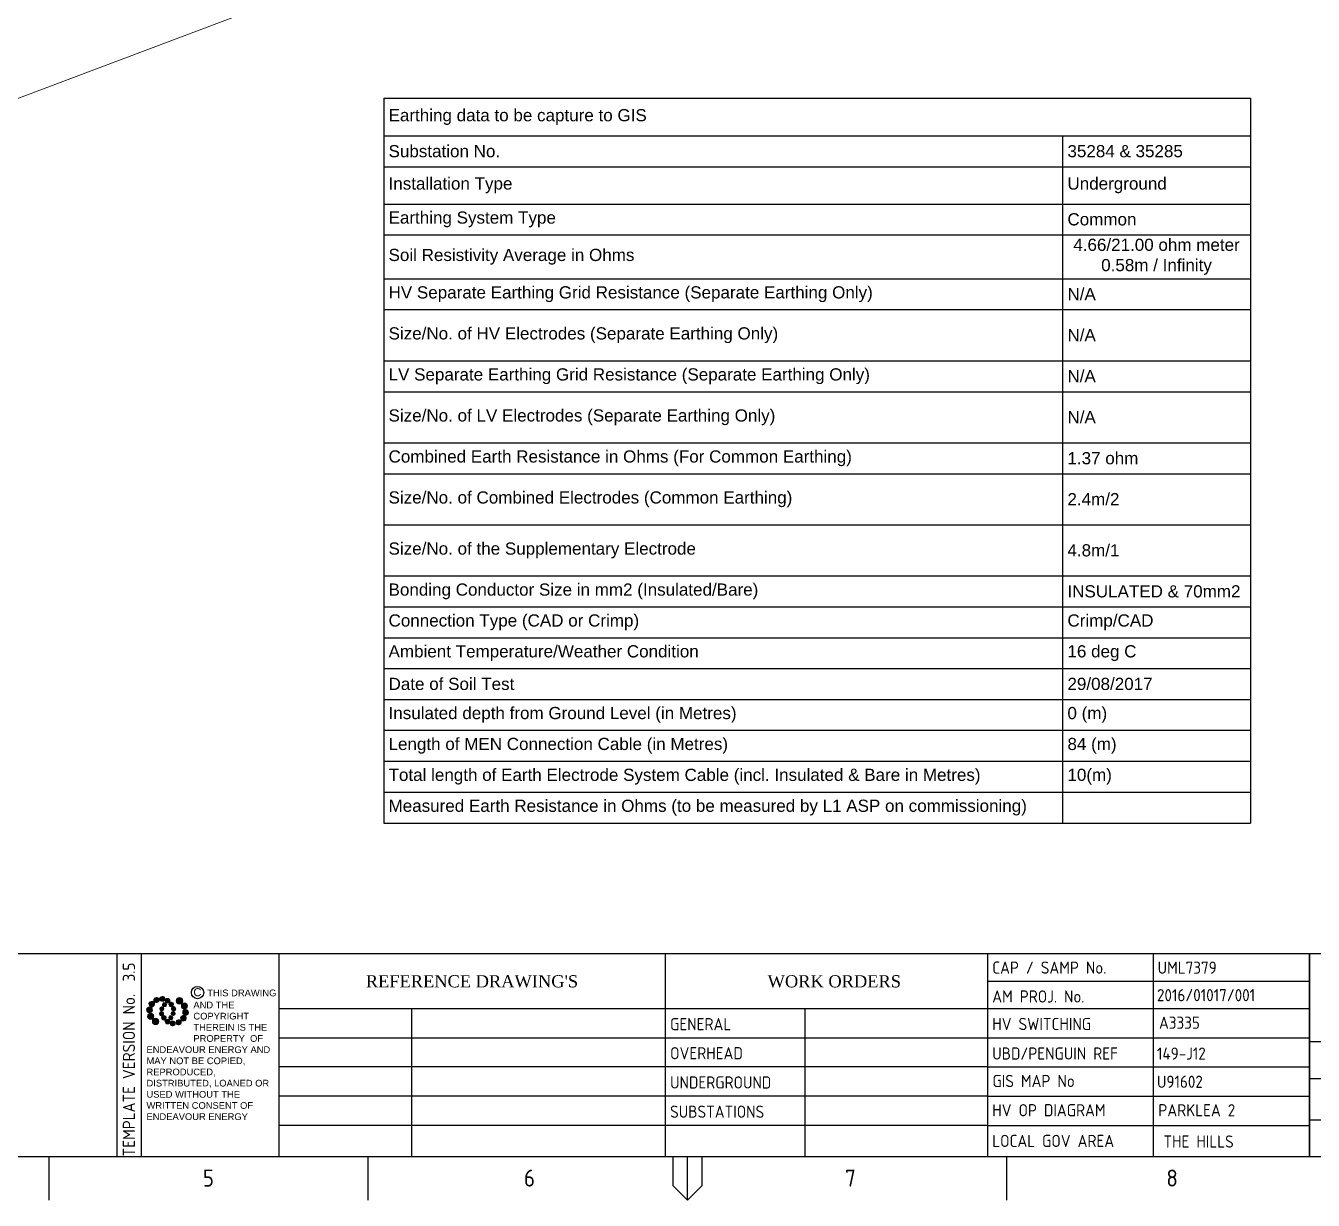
# Paper-space layout 'SHEET 3' of a CAD drawing. Header units: metres, sheet in millimetres. Extents: x -9 to 825, y -5 to 581.
# Drawn here: x 272.1 to 536.4, y -5.3 to 235.7 of the extents above; entities that cross this region are included whole.
import ezdxf
from ezdxf.enums import TextEntityAlignment as Align

# ---------------------------------------------------------------- set-up
doc = ezdxf.new("R2010")
doc.units = ezdxf.units.M
doc.layers.get('0').update_dxf_attribs({"color": 6})
doc.layers.add('_User Miscellaneous1', color=7, linetype='Continuous')
doc.layers.add('Notes', color=7, linetype='Continuous')
doc.styles.add('ARIAL', font='arial.ttf', dxfattribs={"height": 2})
doc.styles.add('iecISOCP', font='isocp.shx')
doc.styles.add('iecTimesNewRoman', font='times.ttf')
doc.styles.get("Standard").update_dxf_attribs({"font": 'arial.ttf'})

# ---------------------------------------------------------------- blocks, each defined once
blk = doc.blocks.new('*T69')
at = {"layer": '_User Miscellaneous1', "linetype": 'ByBlock', "lineweight": -2, "transparency": 16777216}
for p, q in [((0, 0), (177.9, 0)), ((0, 0), (0, -148.75)), ((177.9, 0), (177.9, -148.75)), ((0, -7.7), (139.34, -7.7)), ((139.34, -7.7), (139.34, -148.75)), ((0, -14.04), (177.9, -14.04)), ((0, -21.7), (177.9, -21.7)), ((0, -28.03), (177.9, -28.03)), ((0, -37.03), (177.9, -37.03)), ((0, -43.38), (177.9, -43.38)), ((0, -53.87), (177.9, -53.87)), ((0, -60.23), (177.9, -60.23)), ((0, -70.71), (177.9, -70.71)), ((0, -77.06), (177.9, -77.06)), ((0, -87.54), (177.9, -87.54)), ((0, -98.03), (177.9, -98.03)), ((0, -104.38), (177.9, -104.38)), ((0, -110.71), (177.9, -110.71)), ((0, -117.05), (177.9, -117.05)), ((0, -123.38), (177.9, -123.38)), ((0, -129.71), (177.9, -129.71)), ((0, -136.06), (177.9, -136.06)), ((0, -142.41), (177.9, -142.41)), ((0, -148.75), (177.9, -148.75))]:
    blk.add_line(p, q, dxfattribs=at)
at = {"layer": '_User Miscellaneous1', "color": 0, "linetype": 'ByBlock', "lineweight": -2, "transparency": 16777216}
blk.add_line((139.34, -7.7), (177.9, -7.7), dxfattribs=at)
at = {"layer": '_User Miscellaneous1', "color": 0, "transparency": 16777216, "char_height": 2.5}
for s, insert, width, attachment_point in [('Earthing data to be capture to GIS', (1, -3.85), 175.9046, 4), ('Substation No. ', (1, -10.87), 137.3445, 4), ('{\\C7;35284 & 35285}', (140.34, -10.87), 36.5601, 4), ('Installation Type', (1, -17.87), 137.3445, 4), ('Underground', (140.34, -17.87), 36.5601, 4), ('Earthing System Type', (1, -24.86), 137.3445, 4), ('Common', (140.34, -24.86), 36.5601, 4), ('4.66/21.00 ohm meter 0.58m / Infinity', (158.62, -32.53), 36.5601, 5), ('Soil Resistivity Average in Ohms', (1, -32.53), 137.3445, 4), ('HV Separate Earthing Grid Resistance (Separate Earthing Only)', (1, -40.21), 137.3445, 4), ('N/A', (140.34, -40.21), 36.5601, 4), ('Size/No. of HV Electrodes (Separate Earthing Only)', (1, -48.63), 137.3445, 4), ('N/A', (140.34, -48.63), 36.5601, 4), ('LV Separate Earthing Grid Resistance (Separate Earthing Only)', (1, -57.05), 137.3445, 4), ('N/A', (140.34, -57.05), 36.5601, 4), ('Size/No. of LV Electrodes (Separate Earthing Only)', (1, -65.47), 137.3445, 4), ('N/A', (140.34, -65.47), 36.5601, 4), ('Combined Earth Resistance in Ohms (For Common Earthing)', (1, -73.89), 137.3445, 4), ('1.37 ohm', (140.34, -73.89), 36.5601, 4), ('Size/No. of Combined Electrodes (Common Earthing)', (1, -82.3), 137.3445, 4), ('2.4m/2', (140.34, -82.3), 36.5601, 4), ('Size/No. of the Supplementary Electrode', (1, -92.79), 137.3445, 4), ('4.8m/1', (140.34, -92.79), 36.5601, 4), ('Bonding Conductor Size in mm2 (Insulated/Bare)', (1, -101.21), 137.3445, 4), ('INSULATED & 70mm2', (140.34, -101.21), 36.5601, 4), ('Connection Type (CAD or Crimp)', (1, -107.55), 137.3445, 4), ('Crimp/CAD', (140.34, -107.55), 36.5601, 4), ('Ambient Temperature/Weather Condition', (1, -113.88), 137.3445, 4), ('16 deg C', (140.34, -113.88), 36.5601, 4), ('Date of Soil Test', (1, -120.21), 137.3445, 4), ('\\A1;29/08/2017', (140.34, -120.21), 36.5601, 4), ('Insulated depth from Ground Level (in Metres)', (1, -126.55), 137.3445, 4), ('0 (m)', (140.34, -126.55), 36.5601, 4), ('Length of MEN Connection Cable (in Metres)', (1, -132.89), 137.3445, 4), ('84 (m)', (140.34, -132.89), 36.5601, 4), ('Total length of Earth Electrode System Cable (incl. Insulated & Bare in Metres)', (1, -139.23), 137.3445, 4), ('10(m)', (140.34, -139.23), 36.5601, 4), ('Measured Earth Resistance in Ohms (to be measured by L1 ASP on commissioning)', (1, -145.58), 137.3445, 4)]:
    blk.add_mtext(s, dxfattribs=dict(at, insert=insert, width=width, attachment_point=attachment_point))
blk = doc.blocks.new('EE_LOGO_SMALL')
at = {"layer": 'Notes'}
h = blk.add_hatch(color=256, dxfattribs=at)
edge = h.paths.add_edge_path()
edge.add_spline(control_points=[(-4.19, 5.89), (-4.56, 6.46), (-5.32, 6.62), (-5.88, 6.26), (-6.45, 5.89), (-6.61, 5.13), (-6.25, 4.56), (-5.88, 4), (-5.13, 3.83), (-4.56, 4.2), (-3.99, 4.56), (-3.82, 5.32), (-4.19, 5.89)], knot_values=[0, 0, 0, 0, 1, 1, 1, 2, 2, 2, 3, 3, 3, 4, 4, 4, 4], degree=3, periodic=0)
h = blk.add_hatch(color=256, dxfattribs=at)
edge = h.paths.add_edge_path()
edge.add_spline(control_points=[(-1.35, 5.88), (-1.41, 6.52), (-1.98, 6.98), (-2.62, 6.92), (-3.26, 6.85), (-3.72, 6.28), (-3.66, 5.65), (-3.6, 5.01), (-3.03, 4.54), (-2.39, 4.61), (-1.75, 4.67), (-1.28, 5.24), (-1.35, 5.88)], knot_values=[0, 0, 0, 0, 1, 1, 1, 2, 2, 2, 3, 3, 3, 4, 4, 4, 4], degree=3, periodic=0)
h = blk.add_hatch(color=256, dxfattribs=at)
edge = h.paths.add_edge_path()
edge.add_spline(control_points=[(6.99, 4.87), (6.99, 4.04), (6.32, 3.36), (5.48, 3.36), (4.65, 3.36), (3.97, 4.04), (3.97, 4.87), (3.97, 5.71), (4.65, 6.38), (5.48, 6.38), (6.32, 6.38), (6.99, 5.71), (6.99, 4.87)], knot_values=[0, 0, 0, 0, 1, 1, 1, 2, 2, 2, 3, 3, 3, 4, 4, 4, 4], degree=3, periodic=0)
h = blk.add_hatch(color=256, dxfattribs=at)
edge = h.paths.add_edge_path()
edge.add_spline(control_points=[(-8.41, 1.95), (-9.16, 1.99), (-9.8, 1.42), (-9.84, 0.67), (-9.89, -0.07), (-9.31, -0.71), (-8.56, -0.75), (-7.82, -0.8), (-7.18, -0.23), (-7.14, 0.52), (-7.09, 1.27), (-7.66, 1.91), (-8.41, 1.95)], knot_values=[0, 0, 0, 0, 1, 1, 1, 2, 2, 2, 3, 3, 3, 4, 4, 4, 4], degree=3, periodic=0)
h = blk.add_hatch(color=256, dxfattribs=at)
edge = h.paths.add_edge_path()
edge.add_spline(control_points=[(-6.81, 4.47), (-7.42, 4.82), (-8.21, 4.62), (-8.57, 4), (-8.92, 3.39), (-8.72, 2.6), (-8.1, 2.25), (-7.49, 1.89), (-6.7, 2.09), (-6.34, 2.71), (-5.98, 3.32), (-6.19, 4.11), (-6.81, 4.47)], knot_values=[0, 0, 0, 0, 1, 1, 1, 2, 2, 2, 3, 3, 3, 4, 4, 4, 4], degree=3, periodic=0)
h = blk.add_hatch(color=256, dxfattribs=at)
edge = h.paths.add_edge_path()
edge.add_spline(control_points=[(-2.5, 2.07), (-3.02, 2.18), (-3.52, 1.86), (-3.63, 1.35), (-3.74, 0.84), (-3.41, 0.33), (-2.91, 0.22), (-2.39, 0.11), (-1.89, 0.43), (-1.78, 0.95), (-1.67, 1.46), (-1.99, 1.96), (-2.5, 2.07)], knot_values=[0, 0, 0, 0, 1, 1, 1, 2, 2, 2, 3, 3, 3, 4, 4, 4, 4], degree=3, periodic=0)
h = blk.add_hatch(color=256, dxfattribs=at)
edge = h.paths.add_edge_path()
edge.add_spline(control_points=[(1.01, 4.87), (1.01, 4.27), (0.53, 3.79), (-0.07, 3.79), (-0.67, 3.79), (-1.16, 4.27), (-1.16, 4.87), (-1.16, 5.47), (-0.67, 5.96), (-0.07, 5.96), (0.53, 5.96), (1.01, 5.47), (1.01, 4.87)], knot_values=[0, 0, 0, 0, 1, 1, 1, 2, 2, 2, 3, 3, 3, 4, 4, 4, 4], degree=3, periodic=0)
edge = h.paths.add_edge_path()
edge.add_spline(control_points=[(-1.36, 3.98), (-1.87, 4.09), (-2.38, 3.77), (-2.49, 3.26), (-2.6, 2.75), (-2.27, 2.24), (-1.76, 2.13), (-1.25, 2.02), (-0.75, 2.35), (-0.64, 2.86), (-0.53, 3.37), (-0.85, 3.87), (-1.36, 3.98)], knot_values=[0, 0, 0, 0, 1, 1, 1, 2, 2, 2, 3, 3, 3, 4, 4, 4, 4], degree=3, periodic=0)
h = blk.add_hatch(color=256, dxfattribs=at)
edge = h.paths.add_edge_path()
edge.add_spline(control_points=[(2.33, 2.37), (2.77, 2.76), (2.8, 3.42), (2.42, 3.85), (2.03, 4.29), (1.37, 4.32), (0.94, 3.94), (0.51, 3.55), (0.47, 2.89), (0.85, 2.46), (1.24, 2.03), (1.9, 1.99), (2.33, 2.37)], knot_values=[0, 0, 0, 0, 1, 1, 1, 2, 2, 2, 3, 3, 3, 4, 4, 4, 4], degree=3, periodic=0)
edge = h.paths.add_edge_path()
edge.add_spline(control_points=[(1.01, 4.87), (1.01, 4.27), (0.53, 3.79), (-0.07, 3.79), (-0.67, 3.79), (-1.16, 4.27), (-1.16, 4.87), (-1.16, 5.47), (-0.67, 5.96), (-0.07, 5.96), (0.53, 5.96), (1.01, 5.47), (1.01, 4.87)], knot_values=[0, 0, 0, 0, 1, 1, 1, 2, 2, 2, 3, 3, 3, 4, 4, 4, 4], degree=3, periodic=0)
h = blk.add_hatch(color=256, dxfattribs=at)
edge = h.paths.add_edge_path()
edge.add_spline(control_points=[(1.01, 4.87), (1.01, 4.27), (0.53, 3.79), (-0.07, 3.79), (-0.67, 3.79), (-1.16, 4.27), (-1.16, 4.87), (-1.16, 5.47), (-0.67, 5.96), (-0.07, 5.96), (0.53, 5.96), (1.01, 5.47), (1.01, 4.87)], knot_values=[0, 0, 0, 0, 1, 1, 1, 2, 2, 2, 3, 3, 3, 4, 4, 4, 4], degree=3, periodic=0)
edge = h.paths.add_edge_path(flags=16)
edge.add_spline(control_points=[(1.01, 4.87), (1.01, 4.27), (0.53, 3.79), (-0.07, 3.79), (-0.67, 3.79), (-1.16, 4.27), (-1.16, 4.87), (-1.16, 5.47), (-0.67, 5.96), (-0.07, 5.96), (0.53, 5.96), (1.01, 5.47), (1.01, 4.87)], knot_values=[0, 0, 0, 0, 1, 1, 1, 2, 2, 2, 3, 3, 3, 4, 4, 4, 4], degree=3, periodic=0)
h = blk.add_hatch(color=256, dxfattribs=at)
edge = h.paths.add_edge_path()
edge.add_spline(control_points=[(2.98, 0.19), (3.52, 0.33), (3.83, 0.88), (3.69, 1.41), (3.55, 1.94), (3.01, 2.26), (2.48, 2.12), (1.95, 1.98), (1.63, 1.43), (1.77, 0.9), (1.91, 0.37), (2.45, 0.05), (2.98, 0.19)], knot_values=[0, 0, 0, 0, 1, 1, 1, 2, 2, 2, 3, 3, 3, 4, 4, 4, 4], degree=3, periodic=0)
h = blk.add_hatch(color=256, dxfattribs=at)
edge = h.paths.add_edge_path()
edge.add_spline(control_points=[(8.37, 1.14), (9.1, 1.46), (9.42, 2.3), (9.11, 3.02), (8.79, 3.74), (7.95, 4.07), (7.23, 3.75), (6.51, 3.43), (6.18, 2.59), (6.49, 1.87), (6.81, 1.15), (7.65, 0.82), (8.37, 1.14)], knot_values=[0, 0, 0, 0, 1, 1, 1, 2, 2, 2, 3, 3, 3, 4, 4, 4, 4], degree=3, periodic=0)
h = blk.add_hatch(color=256, dxfattribs=at)
edge = h.paths.add_edge_path()
edge.add_spline(control_points=[(8.27, -1.91), (9.01, -1.95), (9.65, -1.38), (9.69, -0.63), (9.74, 0.12), (9.17, 0.75), (8.42, 0.8), (7.67, 0.84), (7.03, 0.27), (6.99, -0.48), (6.95, -1.22), (7.52, -1.87), (8.27, -1.91)], knot_values=[0, 0, 0, 0, 1, 1, 1, 2, 2, 2, 3, 3, 3, 4, 4, 4, 4], degree=3, periodic=0)
h = blk.add_hatch(color=256, dxfattribs=at)
edge = h.paths.add_edge_path()
edge.add_spline(control_points=[(-8.52, -1.1), (-9.24, -1.42), (-9.57, -2.26), (-9.25, -2.98), (-8.94, -3.7), (-8.09, -4.03), (-7.37, -3.71), (-6.65, -3.39), (-6.33, -2.55), (-6.64, -1.83), (-6.96, -1.11), (-7.8, -0.78), (-8.52, -1.1)], knot_values=[0, 0, 0, 0, 1, 1, 1, 2, 2, 2, 3, 3, 3, 4, 4, 4, 4], degree=3, periodic=0)
h = blk.add_hatch(color=256, dxfattribs=at)
edge = h.paths.add_edge_path()
edge.add_spline(control_points=[(-7.14, -4.83), (-7.14, -4), (-6.46, -3.32), (-5.63, -3.32), (-4.8, -3.32), (-4.12, -4), (-4.12, -4.83), (-4.12, -5.67), (-4.8, -6.34), (-5.63, -6.34), (-6.46, -6.34), (-7.14, -5.67), (-7.14, -4.83)], knot_values=[0, 0, 0, 0, 1, 1, 1, 2, 2, 2, 3, 3, 3, 4, 4, 4, 4], degree=3, periodic=0)
h = blk.add_hatch(color=256, dxfattribs=at)
edge = h.paths.add_edge_path()
edge.add_spline(control_points=[(-3.13, -0.15), (-3.66, -0.29), (-3.98, -0.84), (-3.84, -1.37), (-3.7, -1.9), (-3.15, -2.22), (-2.62, -2.08), (-2.09, -1.94), (-1.78, -1.39), (-1.91, -0.86), (-2.06, -0.33), (-2.6, -0.01), (-3.13, -0.15)], knot_values=[0, 0, 0, 0, 1, 1, 1, 2, 2, 2, 3, 3, 3, 4, 4, 4, 4], degree=3, periodic=0)
h = blk.add_hatch(color=256, dxfattribs=at)
edge = h.paths.add_edge_path()
edge.add_spline(control_points=[(-2.48, -2.33), (-2.91, -2.72), (-2.95, -3.38), (-2.56, -3.81), (-2.18, -4.24), (-1.52, -4.28), (-1.08, -3.9), (-0.65, -3.51), (-0.62, -2.85), (-1, -2.42), (-1.39, -1.98), (-2.05, -1.95), (-2.48, -2.33)], knot_values=[0, 0, 0, 0, 1, 1, 1, 2, 2, 2, 3, 3, 3, 4, 4, 4, 4], degree=3, periodic=0)
h = blk.add_hatch(color=256, dxfattribs=at)
edge = h.paths.add_edge_path()
edge.add_spline(control_points=[(-1.16, -4.83), (-1.16, -4.23), (-0.67, -3.74), (-0.07, -3.74), (0.53, -3.74), (1.01, -4.23), (1.01, -4.83), (1.01, -5.43), (0.53, -5.92), (-0.07, -5.92), (-0.67, -5.92), (-1.16, -5.43), (-1.16, -4.83)], knot_values=[0, 0, 0, 0, 1, 1, 1, 2, 2, 2, 3, 3, 3, 4, 4, 4, 4], degree=3, periodic=0)
h = blk.add_hatch(color=256, dxfattribs=at)
edge = h.paths.add_edge_path()
edge.add_spline(control_points=[(1.22, -3.94), (1.73, -4.05), (2.23, -3.73), (2.34, -3.22), (2.45, -2.71), (2.13, -2.2), (1.62, -2.09), (1.11, -1.98), (0.6, -2.3), (0.49, -2.81), (0.38, -3.32), (0.71, -3.83), (1.22, -3.94)], knot_values=[0, 0, 0, 0, 1, 1, 1, 2, 2, 2, 3, 3, 3, 4, 4, 4, 4], degree=3, periodic=0)
h = blk.add_hatch(color=256, dxfattribs=at)
edge = h.paths.add_edge_path()
edge.add_spline(control_points=[(1.2, -5.84), (1.27, -6.47), (1.84, -6.94), (2.47, -6.87), (3.11, -6.81), (3.58, -6.24), (3.51, -5.6), (3.45, -4.96), (2.88, -4.5), (2.24, -4.56), (1.6, -4.63), (1.13, -5.2), (1.2, -5.84)], knot_values=[0, 0, 0, 0, 1, 1, 1, 2, 2, 2, 3, 3, 3, 4, 4, 4, 4], degree=3, periodic=0)
h = blk.add_hatch(color=256, dxfattribs=at)
edge = h.paths.add_edge_path()
edge.add_spline(control_points=[(2.36, -2.03), (2.87, -2.14), (3.37, -1.81), (3.48, -1.3), (3.59, -0.79), (3.27, -0.29), (2.76, -0.18), (2.25, -0.07), (1.74, -0.39), (1.63, -0.9), (1.52, -1.41), (1.85, -1.92), (2.36, -2.03)], knot_values=[0, 0, 0, 0, 1, 1, 1, 2, 2, 2, 3, 3, 3, 4, 4, 4, 4], degree=3, periodic=0)
h = blk.add_hatch(color=256, dxfattribs=at)
edge = h.paths.add_edge_path()
edge.add_spline(control_points=[(4.05, -5.84), (4.41, -6.41), (5.17, -6.58), (5.73, -6.21), (6.3, -5.85), (6.46, -5.09), (6.1, -4.52), (5.73, -3.95), (4.98, -3.79), (4.41, -4.16), (3.84, -4.52), (3.68, -5.28), (4.05, -5.84)], knot_values=[0, 0, 0, 0, 1, 1, 1, 2, 2, 2, 3, 3, 3, 4, 4, 4, 4], degree=3, periodic=0)
h = blk.add_hatch(color=256, dxfattribs=at)
edge = h.paths.add_edge_path()
edge.add_spline(control_points=[(6.66, -4.43), (7.27, -4.78), (8.06, -4.58), (8.42, -3.96), (8.78, -3.35), (8.57, -2.56), (7.96, -2.2), (7.34, -1.84), (6.55, -2.05), (6.2, -2.66), (5.84, -3.28), (6.04, -4.07), (6.66, -4.43)], knot_values=[0, 0, 0, 0, 1, 1, 1, 2, 2, 2, 3, 3, 3, 4, 4, 4, 4], degree=3, periodic=0)
at = {"layer": 'Notes', "lineweight": 0}
for points in [[(1.85, 2.13), (1.85, 2.13)], [(-1.99, -2.08), (-1.99, -2.08)]]:
    blk.add_lwpolyline(points, dxfattribs=at)
for points in [[(-4.19, 5.89), (-4.56, 6.46), (-5.32, 6.62), (-5.88, 6.26), (-6.45, 5.89), (-6.61, 5.13), (-6.25, 4.56), (-5.88, 4), (-5.13, 3.83), (-4.56, 4.2), (-3.99, 4.56), (-3.82, 5.32), (-4.19, 5.89)], [(-1.35, 5.88), (-1.41, 6.52), (-1.98, 6.98), (-2.62, 6.92), (-3.26, 6.85), (-3.72, 6.28), (-3.66, 5.65), (-3.6, 5.01), (-3.03, 4.54), (-2.39, 4.61), (-1.75, 4.67), (-1.28, 5.24), (-1.35, 5.88)], [(6.99, 4.87), (6.99, 4.04), (6.32, 3.36), (5.48, 3.36), (4.65, 3.36), (3.97, 4.04), (3.97, 4.87), (3.97, 5.71), (4.65, 6.38), (5.48, 6.38), (6.32, 6.38), (6.99, 5.71), (6.99, 4.87)], [(-8.41, 1.95), (-9.16, 1.99), (-9.8, 1.42), (-9.84, 0.67), (-9.89, -0.07), (-9.31, -0.71), (-8.56, -0.75), (-7.82, -0.8), (-7.18, -0.23), (-7.14, 0.52), (-7.09, 1.27), (-7.66, 1.91), (-8.41, 1.95)], [(-6.81, 4.47), (-7.42, 4.82), (-8.21, 4.62), (-8.57, 4), (-8.92, 3.39), (-8.72, 2.6), (-8.1, 2.25), (-7.49, 1.89), (-6.7, 2.09), (-6.34, 2.71), (-5.98, 3.32), (-6.19, 4.11), (-6.81, 4.47)], [(-2.5, 2.07), (-3.02, 2.18), (-3.52, 1.86), (-3.63, 1.35), (-3.74, 0.84), (-3.41, 0.33), (-2.91, 0.22), (-2.39, 0.11), (-1.89, 0.43), (-1.78, 0.95), (-1.67, 1.46), (-1.99, 1.96), (-2.5, 2.07)], [(-1.36, 3.98), (-1.87, 4.09), (-2.38, 3.77), (-2.49, 3.26), (-2.6, 2.75), (-2.27, 2.24), (-1.76, 2.13), (-1.25, 2.02), (-0.75, 2.35), (-0.64, 2.86), (-0.53, 3.37), (-0.85, 3.87), (-1.36, 3.98)], [(1.01, 4.87), (1.01, 4.27), (0.53, 3.79), (-0.07, 3.79), (-0.67, 3.79), (-1.16, 4.27), (-1.16, 4.87), (-1.16, 5.47), (-0.67, 5.96), (-0.07, 5.96), (0.53, 5.96), (1.01, 5.47), (1.01, 4.87)], [(1.01, 4.87), (1.01, 4.27), (0.53, 3.79), (-0.07, 3.79), (-0.67, 3.79), (-1.16, 4.27), (-1.16, 4.87), (-1.16, 5.47), (-0.67, 5.96), (-0.07, 5.96), (0.53, 5.96), (1.01, 5.47), (1.01, 4.87)], [(2.33, 2.37), (2.77, 2.76), (2.8, 3.42), (2.42, 3.85), (2.03, 4.29), (1.37, 4.32), (0.94, 3.94), (0.51, 3.55), (0.47, 2.89), (0.85, 2.46), (1.24, 2.03), (1.9, 1.99), (2.33, 2.37)], [(2.98, 0.19), (3.52, 0.33), (3.83, 0.88), (3.69, 1.41), (3.55, 1.94), (3.01, 2.26), (2.48, 2.12), (1.95, 1.98), (1.63, 1.43), (1.77, 0.9), (1.91, 0.37), (2.45, 0.05), (2.98, 0.19)], [(8.37, 1.14), (9.1, 1.46), (9.42, 2.3), (9.11, 3.02), (8.79, 3.74), (7.95, 4.07), (7.23, 3.75), (6.51, 3.43), (6.18, 2.59), (6.49, 1.87), (6.81, 1.15), (7.65, 0.82), (8.37, 1.14)], [(8.27, -1.91), (9.01, -1.95), (9.65, -1.38), (9.69, -0.63), (9.74, 0.12), (9.17, 0.75), (8.42, 0.8), (7.67, 0.84), (7.03, 0.27), (6.99, -0.48), (6.95, -1.22), (7.52, -1.87), (8.27, -1.91)], [(-8.52, -1.1), (-9.24, -1.42), (-9.57, -2.26), (-9.25, -2.98), (-8.94, -3.7), (-8.09, -4.03), (-7.37, -3.71), (-6.65, -3.39), (-6.33, -2.55), (-6.64, -1.83), (-6.96, -1.11), (-7.8, -0.78), (-8.52, -1.1)], [(-7.14, -4.83), (-7.14, -4), (-6.46, -3.32), (-5.63, -3.32), (-4.8, -3.32), (-4.12, -4), (-4.12, -4.83), (-4.12, -5.67), (-4.8, -6.34), (-5.63, -6.34), (-6.46, -6.34), (-7.14, -5.67), (-7.14, -4.83)], [(-3.13, -0.15), (-3.66, -0.29), (-3.98, -0.84), (-3.84, -1.37), (-3.7, -1.9), (-3.15, -2.22), (-2.62, -2.08), (-2.09, -1.94), (-1.78, -1.39), (-1.91, -0.86), (-2.06, -0.33), (-2.6, -0.01), (-3.13, -0.15)], [(-2.48, -2.33), (-2.91, -2.72), (-2.95, -3.38), (-2.56, -3.81), (-2.18, -4.24), (-1.52, -4.28), (-1.08, -3.9), (-0.65, -3.51), (-0.62, -2.85), (-1, -2.42), (-1.39, -1.98), (-2.05, -1.95), (-2.48, -2.33)], [(-1.16, -4.83), (-1.16, -4.23), (-0.67, -3.74), (-0.07, -3.74), (0.53, -3.74), (1.01, -4.23), (1.01, -4.83), (1.01, -5.43), (0.53, -5.92), (-0.07, -5.92), (-0.67, -5.92), (-1.16, -5.43), (-1.16, -4.83)], [(1.22, -3.94), (1.73, -4.05), (2.23, -3.73), (2.34, -3.22), (2.45, -2.71), (2.13, -2.2), (1.62, -2.09), (1.11, -1.98), (0.6, -2.3), (0.49, -2.81), (0.38, -3.32), (0.71, -3.83), (1.22, -3.94)], [(1.2, -5.84), (1.27, -6.47), (1.84, -6.94), (2.47, -6.87), (3.11, -6.81), (3.58, -6.24), (3.51, -5.6), (3.45, -4.96), (2.88, -4.5), (2.24, -4.56), (1.6, -4.63), (1.13, -5.2), (1.2, -5.84)], [(2.36, -2.03), (2.87, -2.14), (3.37, -1.81), (3.48, -1.3), (3.59, -0.79), (3.27, -0.29), (2.76, -0.18), (2.25, -0.07), (1.74, -0.39), (1.63, -0.9), (1.52, -1.41), (1.85, -1.92), (2.36, -2.03)], [(4.05, -5.84), (4.41, -6.41), (5.17, -6.58), (5.73, -6.21), (6.3, -5.85), (6.46, -5.09), (6.1, -4.52), (5.73, -3.95), (4.98, -3.79), (4.41, -4.16), (3.84, -4.52), (3.68, -5.28), (4.05, -5.84)], [(6.66, -4.43), (7.27, -4.78), (8.06, -4.58), (8.42, -3.96), (8.78, -3.35), (8.57, -2.56), (7.96, -2.2), (7.34, -1.84), (6.55, -2.05), (6.2, -2.66), (5.84, -3.28), (6.04, -4.07), (6.66, -4.43)]]:
    blk.add_open_spline(points, degree=3, knots=[0, 0, 0, 0, 1, 1, 1, 2, 2, 2, 3, 3, 3, 4, 4, 4, 4], dxfattribs=at)
blk = doc.blocks.new('EE_COPYRIGHT_A1')
at = {"layer": 'Notes'}
blk.add_circle((9.53, -0.82), 1.15, dxfattribs=at)
at = {"xscale": 0.4, "yscale": 0.4, "zscale": 0.4}
blk.add_blockref('EE_LOGO_SMALL', (3.96, -4.29), dxfattribs=at)
at = {"layer": 'Notes', "insert": (0, 0), "char_height": 1.25, "width": 24.1208, "attachment_point": 1, "style": 'ARIAL'}
blk.add_mtext('\\pt8.75;               ^I{\\H1.2x;C } THIS DRAWING\\P\\pi-8.75,l8.75,t8.75,20;       ^IAND THE ^I\\P\\pi0,t8.75;COPYRIGHT\\P\\pi-8.75,t1.25,8.75;^I^ITHEREIN IS THE PROPERTY  OF \\P\\pi0,l0,t1.25;ENDEAVOUR ENERGY AND MAY NOT BE COPIED, REPRODUCED, DISTRIBUTED, LOANED OR USED WITHOUT THE WRITTEN CONSENT OF ENDEAVOUR ENERGY', dxfattribs=at)
blk = doc.blocks.new('A1_FRAME_TITLE')
at = {"layer": '_User Miscellaneous1', "linetype": 'Continuous'}
for p, q in [((299.54, 47.62), (299.54, 5.97)), ((304.54, 47.62), (304.54, 5.97)), ((332.78, 47.62), (332.78, 5.97)), ((412.12, 47.62), (412.12, 5.97)), ((478.24, 47.62), (478.24, 5.97)), ((544.37, 47.62), (544.37, 5.97)), ((544.37, 41.97), (544.37, 5.97)), ((544.37, 29.54), (579.37, 29.54)), ((285.67, -3.03), (285.67, 5.97)), ((351.17, -3.03), (351.17, 5.97)), ((413.68, 5.97), (413.68, -0.03)), ((416.68, -3.03), (416.68, 5.97)), ((419.68, -0.03), (419.68, 5.97)), ((482.19, 5.97), (482.19, -3.03)), ((413.68, -0.03), (416.68, -3.03)), ((416.68, -3.03), (419.68, -0.03))]:
    blk.add_line(p, q, dxfattribs=at)
at = {"layer": '_User Miscellaneous1'}
for p, q in [((512.26, 47.62), (512.26, 5.97)), ((544.37, 5.97), (544.37, 47.62)), ((478.24, 41.97), (544.37, 41.97)), ((332.81, 36.33), (478.24, 36.33)), ((360.07, 36.33), (360.07, 5.97)), ((440.78, 36.33), (440.78, 5.97)), ((478.24, 36.33), (544.37, 36.33)), ((332.78, 30.28), (478.24, 30.28)), ((478.24, 30.33), (544.37, 30.33)), ((478.24, 24.33), (332.78, 24.33)), ((478.24, 24.33), (544.37, 24.33)), ((544.37, 21.97), (579.37, 21.97)), ((478.24, 18.33), (332.78, 18.33)), ((478.24, 18.33), (544.37, 18.33)), ((544.37, 13.47), (579.37, 13.47)), ((478.24, 12.33), (332.78, 12.33)), ((478.24, 12.33), (544.37, 12.33))]:
    blk.add_line(p, q, dxfattribs=at)
at = {"layer": '_User Miscellaneous1', "linetype": 'Continuous', "flags": 128}
for points in [[(123.8, 47.62), (824.37, 47.62)], [(123.8, 5.97), (824.37, 5.97)]]:
    blk.add_lwpolyline(points, dxfattribs=at)
at = {"layer": '_User Miscellaneous1', "xscale": 1.1, "yscale": 1.1, "zscale": 1.1}
blk.add_blockref('EE_COPYRIGHT_A1', (305.65, 40.49), dxfattribs=at)
at = {"layer": '_User Miscellaneous1'}
for s, height, style, p in [('CAP / SAMP No.', 2.5, 'iecISOCP', (479.24, 43.47)), ('WORK ORDERS', 2.5, 'iecTimesNewRoman', (433.13, 40.66)), ('AM PROJ. No.', 2.5, 'iecISOCP', (479.24, 37.55)), ('GENERAL', 2.5, 'iecISOCP', (413.12, 31.86)), ('HV SWITCHING', 2.5, 'iecISOCP', (479.24, 31.9)), ('OVERHEAD', 2.5, 'iecISOCP', (413.12, 25.9)), ('UBD/PENGUIN REF', 2.5, 'iecISOCP', (479.24, 25.84)), ('UNDERGROUND', 2.5, 'iecISOCP', (413.12, 19.9)), ('GIS MAP No', 2.5, 'iecISOCP', (479.29, 20.2)), ('SUBSTATIONS', 2.5, 'iecISOCP', (413.12, 13.9)), ('HV OP DIAGRAM', 2.5, 'iecISOCP', (479.24, 14.2)), ('LOCAL GOV AREA', 2.5, 'iecISOCP', (479.24, 7.9)), ('5', 3.5, 'iecISOCP', (317.21, -0.22)), ('6', 3.5, 'iecISOCP', (383.12, -0.22)), ('7', 3.5, 'iecISOCP', (449.03, -0.22)), ('8', 3.5, 'iecISOCP', (514.97, -0.22))]:
    blk.add_text(s, height=height, dxfattribs=dict(at, style=style)).set_placement(p)
at = {"layer": '_User Miscellaneous1', "style": 'iecTimesNewRoman'}
blk.add_text("REFERENCE DRAWING'S", height=2.5, dxfattribs=at).set_placement((372.45, 40.66), align=Align.CENTER)
at = {"layer": '_User Miscellaneous1', "style": 'iecISOCP'}
blk.add_text('TEMPLATE VERSION No.', height=2.5, rotation=90, dxfattribs=at).set_placement((302.04, 5.97), align=Align.MIDDLE_LEFT)
at = {"layer": '_User Miscellaneous1', "style": 'iecISOCP', "flags": 8}
blk.add_attdef('VERSION_NO', text='', height=2.5, rotation=90, dxfattribs=at).set_placement((302.04, 43.81), align=Align.MIDDLE_CENTER)
at = {"layer": '_User Miscellaneous1', "style": 'iecISOCP'}
for tag, p in [('CAP_NO', (513.19, 43.46)), ('IE_NUM', (513.05, 37.81)), ('REF_No_1', (335.24, 32.31)), ('REF_1', (362.52, 32.31)), ('HV_SWITCH', (513.46, 32.16)), ('GEN_WO', (441.71, 31.76)), ('REF_No_2', (335.24, 26.31)), ('REF_2', (362.52, 26.31)), ('OH_WO', (441.71, 25.81)), ('UBD_REF', (513.05, 25.83)), ('REF_No_3', (335.24, 20.31)), ('REF_3', (362.52, 20.31)), ('UG_WO', (441.71, 20.05)), ('GIS_MAP_No', (513.05, 20.04)), ('REF_No_4', (335.24, 14.31)), ('REF_4', (362.52, 14.31)), ('SUB_WO', (441.71, 13.81)), ('HV_OP_DIAG', (513.33, 14.2)), ('LGA', (512.95, 7.78)), ('ExportID', (9.08, 2.39))]:
    blk.add_attdef(tag, p, '', height=2.5, dxfattribs=at)
at = {"layer": '_User Miscellaneous1'}
blk.add_attdef('DRAFT_NUM', (44.9, 23.46), '', height=2.5, rotation=90, dxfattribs=at)
at = {"layer": '_User Miscellaneous1', "style": 'iecISOCP'}
for tag, height, p in [('T1', 3.5, (684.37, 39.47)), ('T2', 3.5, (684.37, 34.35)), ('scale', 2.5, (567.76, 33.27)), ('T3', 3.5, (684.37, 28.92)), ('DRAWN', 2.5, (567.76, 24.93)), ('T4', 3.5, (684.37, 23.66)), ('T5', 3.5, (684.37, 18.23)), ('REV', 5, (820.05, 17.1)), ('DATE', 2.5, (567.76, 16.88)), ('T6', 3.5, (684.37, 12.97)), ('CHD', 2.5, (567.76, 8.37)), ('DESIGN', 2.5, (605.62, 9.15))]:
    blk.add_attdef(tag, text='', height=height, dxfattribs=at).set_placement(p, align=Align.CENTER)
blk.add_attdef('NUM', text='', height=7, dxfattribs=at).set_placement((783.16, 17), align=Align.MIDDLE_CENTER)
for tag, p in [('NS', (790.71, 8.12)), ('SHTS', (805.41, 8.12))]:
    blk.add_attdef(tag, text='', height=2.5, dxfattribs=at).set_placement(p, align=Align.MIDDLE)
at = {"layer": '_User Miscellaneous1', "style": 'iecISOCP', "flags": 1}
for tag, p in [('ProjectType', (14.17, -26.8)), ('ProjectNumber', (23.56, -26.82)), ('DrawingNumber', (35.51, -26.8)), ('ProjectDescription', (47.56, -26.83)), ('ExportDate', (60.28, -26.79)), ('ExportUserName', (69.15, -26.8)), ('DesignerCompanyName', (81.48, -26.79)), ('ExportAreaOfInterest', (97.1, -26.81)), ('GIS_SUCCESS', (112, -26.78)), ('CAD_SUCCESS', (121.79, -26.78)), ('DEPOTCODE', (132.11, -26.88)), ('ExportCategories', (140.08, -26.8)), ('Comments', (154.38, -26.88))]:
    blk.add_attdef(tag, p, '', height=1, dxfattribs=at)

psp = doc.layouts.new('SHEET 3')

# ---------------------------------------------------------------- linework, layer by layer
at = {"layer": '_User Miscellaneous1', "lineweight": 0, "flags": 128}
psp.add_lwpolyline([(44.802, 135.802), (481.047, 300.114)], dxfattribs=at)

# ---------------------------------------------------------------- block references
psp.add_blockref('*T69', (345.59, 220.824))
at = {"layer": '_User Miscellaneous1'}
ref = psp.add_blockref('A1_FRAME_TITLE', (-8.744, -2.316), dxfattribs=at)
ref.add_attrib('CAP_NO', 'UML7379', (504.444, 41.141), dxfattribs={"height": 2.5, "style": 'iecISOCP'})
ref.add_attrib('IE_NUM', '2016/01017/001', (504.306, 35.494), dxfattribs={"height": 2.5, "style": 'iecISOCP'})
ref.add_attrib('HV_SWITCH', 'A3335', (504.72, 29.847), dxfattribs={"height": 2.5, "style": 'iecISOCP'})
ref.add_attrib('UBD_REF', '149-J12', (504.306, 23.511), dxfattribs={"height": 2.5, "style": 'iecISOCP'})
ref.add_attrib('GIS_MAP_No', 'U91602', (504.306, 17.727), dxfattribs={"height": 2.5, "style": 'iecISOCP'})
ref.add_attrib('HV_OP_DIAG', 'PARKLEA 2', (504.583, 11.883), dxfattribs={"height": 2.5, "style": 'iecISOCP'})
ref.add_attrib('LGA', ' THE HILLS', (504.202, 5.461), dxfattribs={"height": 2.5, "style": 'iecISOCP'})
ref.add_attrib('VERSION_NO', '3.5', dxfattribs={"height": 2.5, "rotation": 90, "style": 'iecISOCP'}).set_placement((293.294, 41.495), align=Align.MIDDLE_CENTER)

doc.saveas('drawing.dxf')
